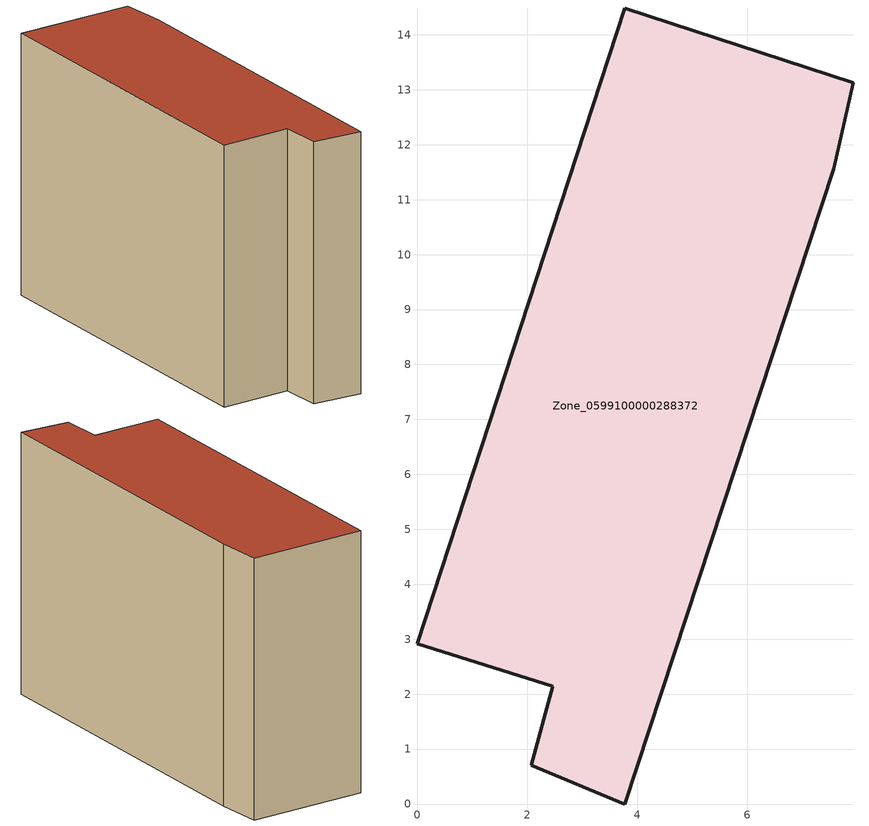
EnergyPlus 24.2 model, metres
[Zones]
Zone_0599100000288372
 floor ground (C_G): 7.58,11.56 3.77,0 2.07,0.71 2.46,2.14 0,2.92 3.77,14.49 7.93,13.13 z0
 wall outside (C_F): 3.77,0 7.58,11.56 7.93,13.13 3.77,14.49 0,2.92 2.46,2.14 2.07,0.71 3.77,0 z0:9.56
 roof outside (C_R): 7.58,11.56 7.93,13.13 3.77,14.49 0,2.92 2.46,2.14 2.07,0.71 3.77,0 z9.56
[BUILDING]
Pand.0599100000288372: North Axis=0; Terrain=City; Loads Convergence Tolerance Value=0.04; Temperature Convergence Tolerance Value=0.4; Solar Distribution=FullExterior; Maximum Number of Warmup Days=25; Minimum Number of Warmup Days=1
[Site:Location]
Rotterdam.The.Hague.AP_ZH_NLD Design_Conditions: Latitude=51.96; Longitude=4.45; Time Zone=1; Elevation=-4.5
[SITE:GROUNDTEMPERATURE:BUILDINGSURFACE]
18, 18, 18, 18, 18, 18, 18, 18, 18, 18, 18, 18
[MATERIAL] Thermal Absorptance=0.9; Solar Absorptance=0.7; Visible Absorptance=0.7
Name | Roughness | Thickness | Conductivity | Density | Specific Heat
G.TC.1946 | MediumSmooth | 0.15 | 1 | 540 | 1210
F.TC.1946 | Rough | 0.3 | 0.857143 | 1920 | 840
R.TC.1946 | MediumRough | 0.2 | 0.909091 | 1500 | 1000
[CONSTRUCTION]
C_G: G.TC.1946
C_F: F.TC.1946
C_R: R.TC.1946
[ZONE]
Zone_0599100000288372: Type=1; Multiplier=1; Ceiling Height=Autocalculate; Volume=Autocalculate; Floor Area=autocalculate; Part of Total Floor Area=Yes
[ZONEINFILTRATION:DESIGNFLOWRATE]
Infil_Zone_0599100000288372: Zone or ZoneList or Space or SpaceList=Zone_0599100000288372; Schedule=AlwaysOn; Design Flow Rate Calculation Method=Flow/Area; Flow Rate per Floor Area=0.003; Constant Term Coefficient=1; Temperature Term Coefficient=0; Velocity Term Coefficient=0; Velocity Squared Term Coefficient=0
[HVACTEMPLATE:ZONE:IDEALLOADSAIRSYSTEM]
Zone_0599100000288372: Maximum Heating Supply Air Temperature=50; Minimum Cooling Supply Air Temperature=13; Maximum Heating Supply Air Humidity Ratio=0.0156; Minimum Cooling Supply Air Humidity Ratio=0.0077; Heating Limit=NoLimit; Cooling Limit=NoLimit; Dehumidification Control Type=ConstantSensibleHeatRatio; Cooling Sensible Heat Ratio=0.7; Dehumidification Setpoint=60; Humidification Control Type=None; Humidification Setpoint=30; Outdoor Air Method=None; Outdoor Air Flow Rate per Person=0.00944; Outdoor Air Flow Rate per Zone Floor Area=0; Outdoor Air Flow Rate per Zone=0; Demand Controlled Ventilation Type=None; Outdoor Air Economizer Type=NoEconomizer; Heat Recovery Type=None; Sensible Heat Recovery Effectiveness=0.7; Latent Heat Recovery Effectiveness=0.65
[ZONECONTROL:THERMOSTAT]
ThermostatControl_Zone_0599100000288372: Zone or ZoneList=Zone_0599100000288372; Control Type Schedule=DualSetpointControlType; Control 1=Thermostat_Zone_0599100000288372; Temperature Difference Between Cutout And Setpoint=0
[THERMOSTATSETPOINT:DUALSETPOINT]
Thermostat_Zone_0599100000288372: Heating Setpoint Temperature Schedule=HeatingSetpoint_Zone_0599100000288372; Cooling Setpoint Temperature Schedule=CoolingSetpoint_Zone_0599100000288372
[SCHEDULE:COMPACT]
HeatingSetpoint_Zone_0599100000288372: Through: 12/31, For: AllDays, Until: 24:00, 21
CoolingSetpoint_Zone_0599100000288372: Through: 12/31, For: AllDays, Until: 24:00, 24
DualSetpointControlType: Through: 12/31, For: AllDays, Until: 24:00, 4
AlwaysOn: Through: 12/31, For: AllDays, Until: 24:00, 1
